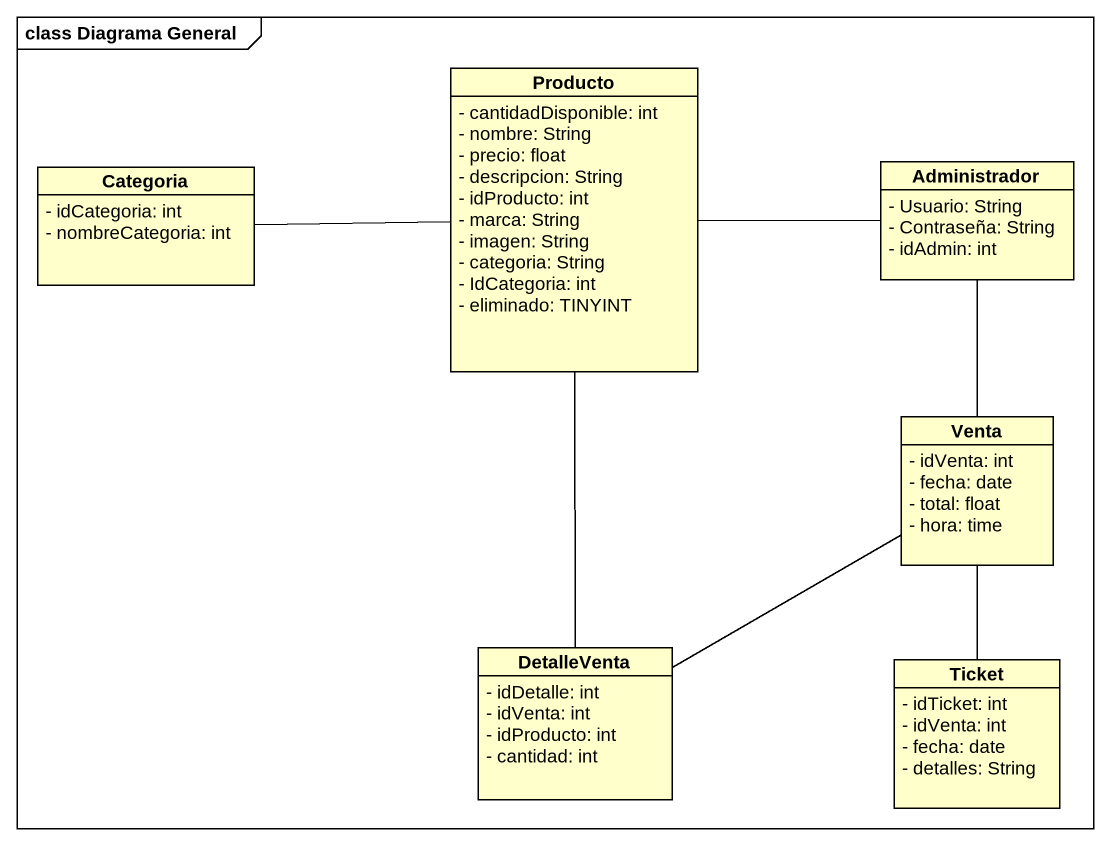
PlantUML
@startuml
mainframe class Diagrama General
hide circle
hide empty members
skinparam classAttributeIconSize 0
class Producto {
  - cantidadDisponible: int
  - nombre: String
  - precio: float
  - descripcion: String
  - idProducto: int
  - marca: String
  - imagen: String
  - categoria: String
  - IdCategoria: int
  - eliminado: TINYINT
}
class Categoria {
  - idCategoria: int
  - nombreCategoria: int
}
class Administrador {
  - Usuario: String
  - Contraseña: String
  - idAdmin: int
}
class Venta {
  - idVenta: int
  - fecha: date
  - total: float
  - hora: time
}
class DetalleVenta {
  - idDetalle: int
  - idVenta: int
  - idProducto: int
  - cantidad: int
}
class Ticket {
  - idTicket: int
  - idVenta: int
  - fecha: date
  - detalles: String
}
Producto -left- Categoria
Producto -- DetalleVenta
Administrador -left- Producto
Administrador -- Venta
Venta -left- DetalleVenta
Venta -- Ticket
@enduml
